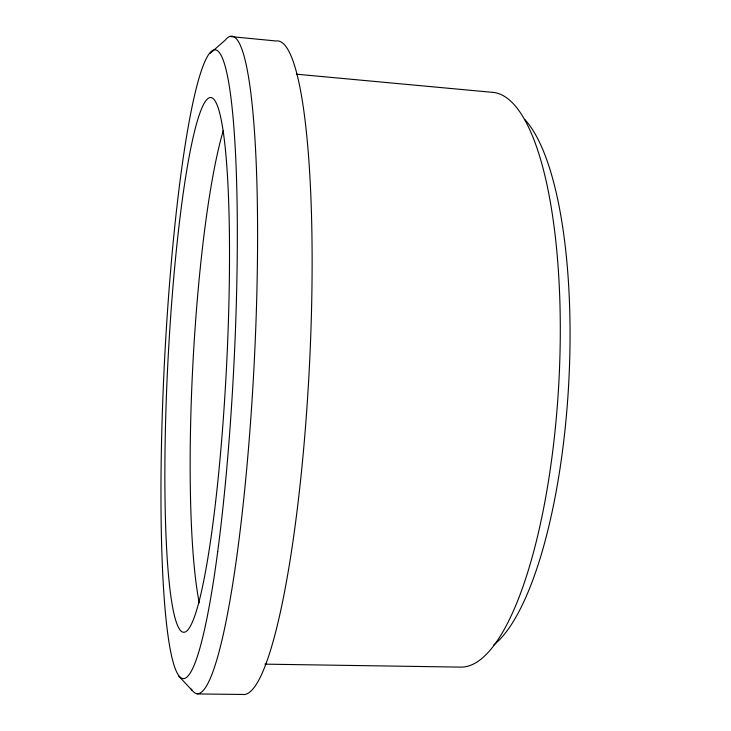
<?xml version="1.0" encoding="UTF-8"?>
<svg xmlns="http://www.w3.org/2000/svg" width="731" height="731" viewBox="0 0 731 731"><rect width="100%" height="100%" fill="white"/><g stroke="black" fill="none" stroke-linecap="round" stroke-linejoin="round"><path stroke-width="1.1" d="M210.089 53.4L225.121 40.223A329.215 39.492 -87 0 1 253.885 369.045A329.215 39.492 -87 0 1 191.166 689.004M196.931 693.938L242.573 694.45A327.25 48.849 -87 0 0 309.341 367.702A327.25 48.849 -87 0 0 276.108 40.982L230.302 36.55M264.905 664.15L460.64 667.111A287.85 82.978 -86.8 0 0 558.886 381.856A287.85 82.978 -86.8 0 0 491.661 92.27L296.357 74.178M178.638 675.974L192.162 690.448M199.261 602.837A266.669 34.412 -87 0 1 192.737 367.145A266.669 34.412 -87 0 1 223.22 130.831M524.703 119.4A273.056 80.94 -86.8 0 1 568.499 387.211A273.056 80.94 -86.8 0 1 493.635 645.107M215.608 501.85A267.71 29.386 -87.1 0 0 211.277 97.607A267.71 29.386 -87.1 0 0 164.978 495.371A267.71 29.386 -87.1 0 0 215.608 501.85M217.701 551.667A314.796 34.75 -87.1 0 0 219.062 52.221A314.796 34.75 -87.1 0 0 160.966 489.834A314.796 34.75 -87.1 0 0 217.701 551.667"/></g></svg>
